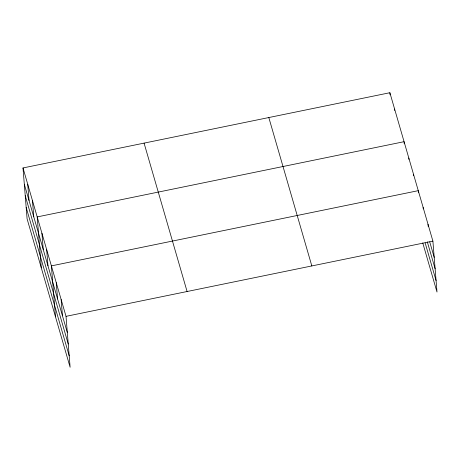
<?xml version="1.0" encoding="UTF-8"?>
<svg xmlns="http://www.w3.org/2000/svg" width="460" height="460" viewBox="0 0 460 460"><rect width="100%" height="100%" fill="white"/><g stroke="black" fill="none" stroke-linecap="round" stroke-linejoin="round"><path stroke-width="0.69" d="M23 167.946L66.021 316.342L70.121 367.281L27.1 218.885L23 167.946L389.879 92.719L432.9 241.115L437 292.054L422.763 242.943M404.075 141.691L37.197 216.919L41.296 267.852M66.021 316.342L432.9 241.115M429.726 241.897L434.211 257.364M427.328 241.902L435.131 268.812M425.155 242.932L436.08 280.606M268.812 117.547L311.828 265.943M144.072 143.123L187.093 291.519M24.305 184.195L67.327 332.591M25.231 195.644L68.247 344.04M26.18 207.437L69.201 355.833M428.024 224.296L428.197 226.418M423.148 207.477L423.263 208.892M418.445 192.78L418.272 190.664L51.393 265.886L55.493 316.825M413.54 174.34L413.655 175.749M408.808 158.016L408.923 159.424M404.133 142.399L404.248 143.807M394.611 109.043L394.726 110.457M389.879 92.719L390.051 94.84M61.145 299.523L62.451 315.773M56.269 282.704L57.575 298.96M46.661 249.567L47.966 265.817M41.929 233.243L43.234 249.492M32.465 200.594L33.77 216.844M27.732 184.27L29.037 200.52"/></g></svg>
